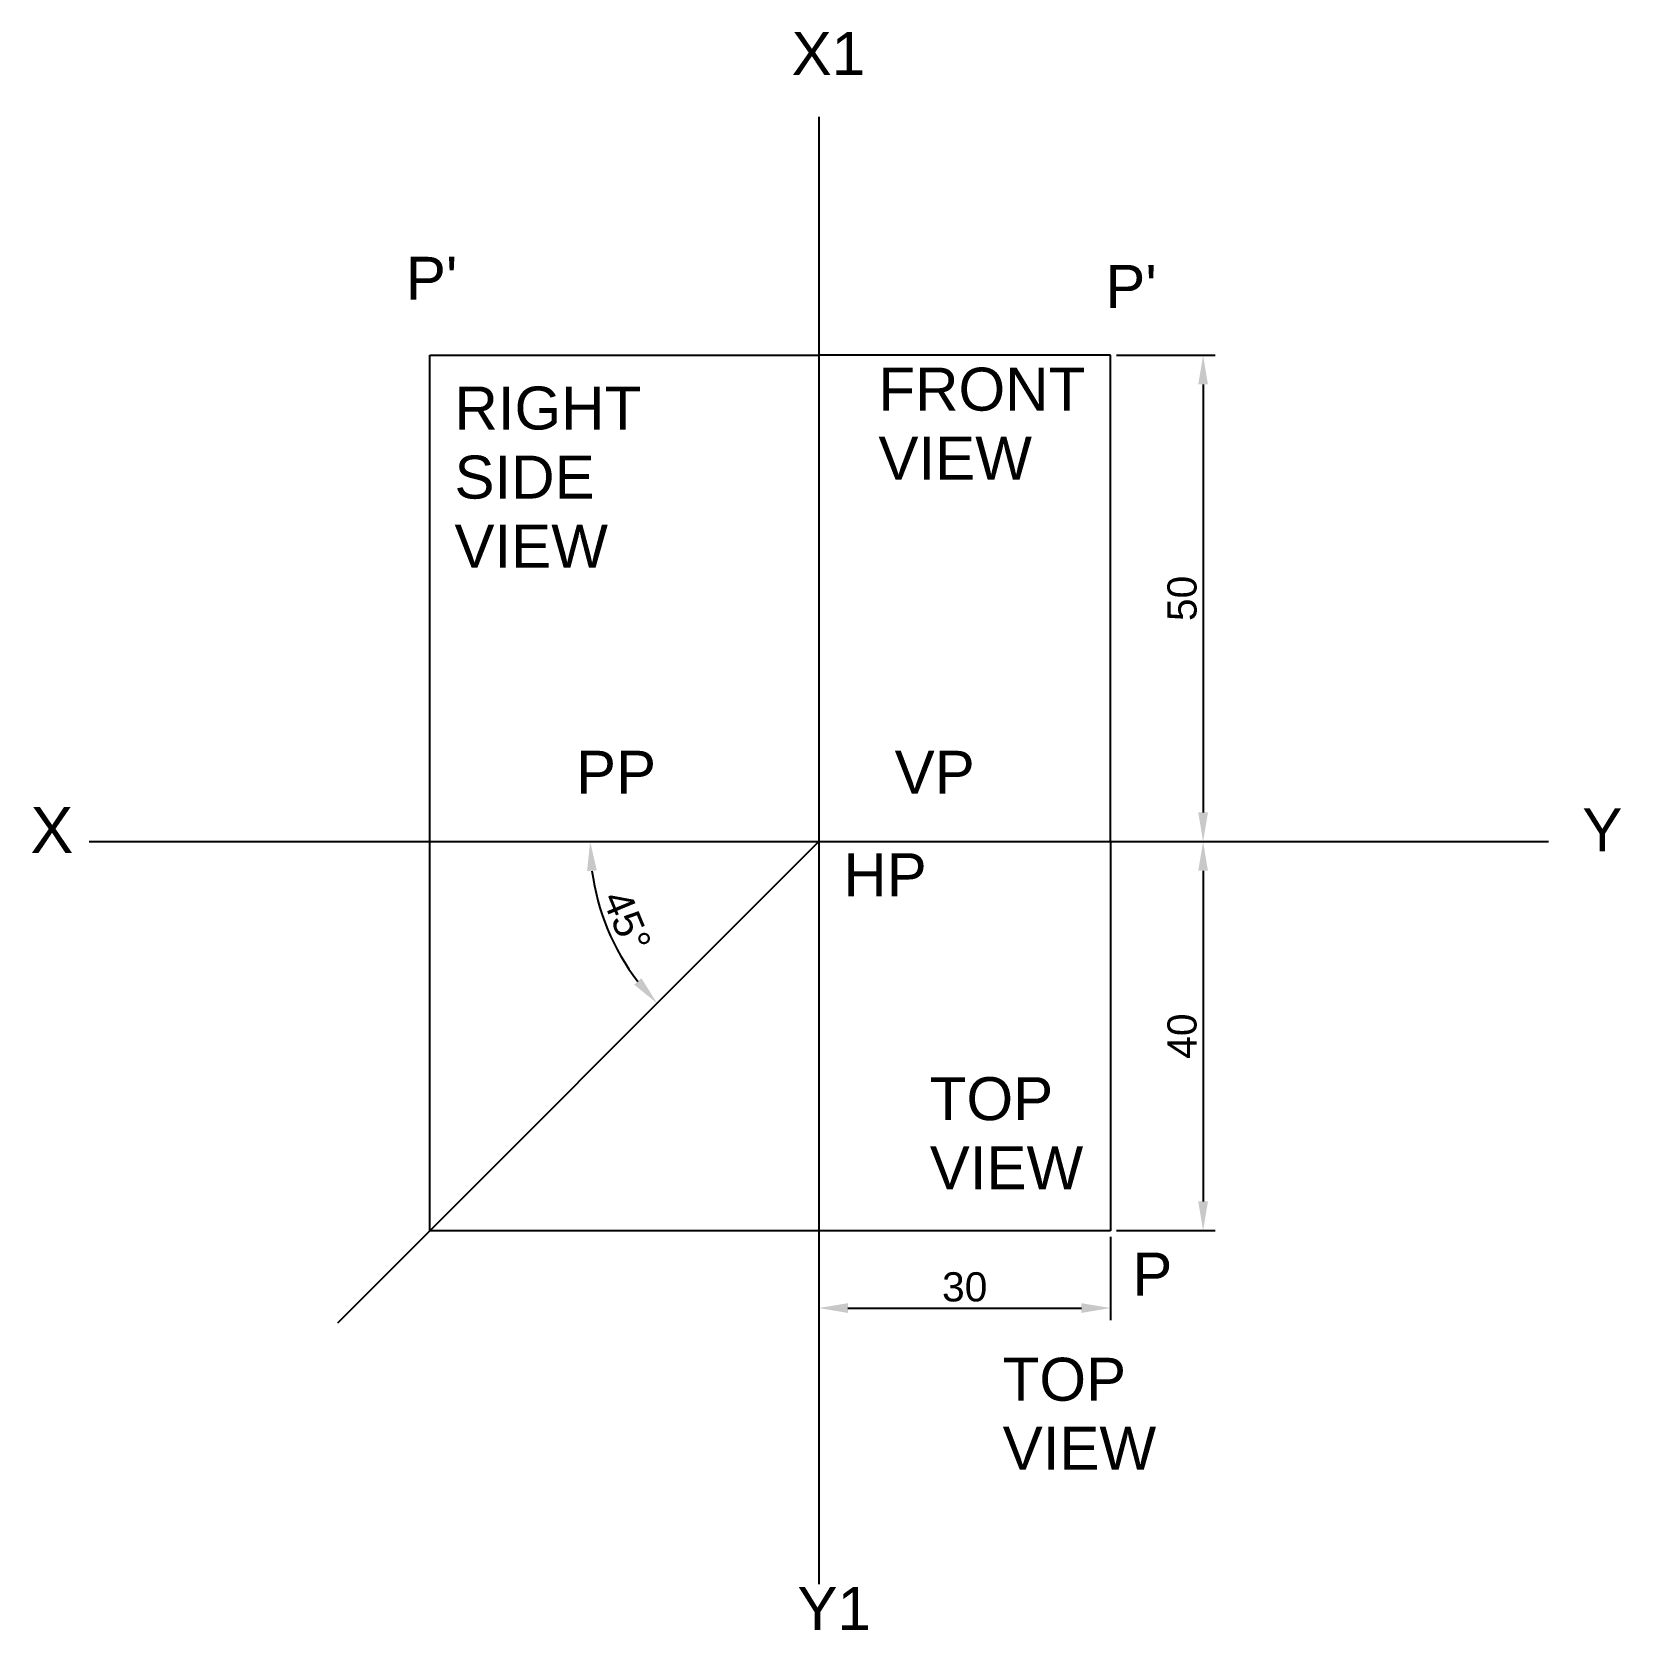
# Model space of a CAD drawing. Header units: millimetres. Extents: x -25 to 2820, y 48 to 2109.
# Drawn here: x 2657.1 to 2820.4, y 1944.4 to 2108.7 of the extents above.
import ezdxf

# ---------------------------------------------------------------- set-up
doc = ezdxf.new("R2010")
doc.units = ezdxf.units.MM
doc.styles.get("Standard").update_dxf_attribs({"font": 'arial.ttf'})
doc.dimstyles.new('ISO-25', dxfattribs={"dimtxt": 3, "dimasz": 3, "dimexe": 1.25, "dimexo": 0.625, "dimtad": 1, "dimtxsty": 'Standard', "dimcen": 2.5, "dimadec": 0, "dimazin": 0, "dimtfac": 1, "dimtmove": 0, "dimatfit": 3, "dimfxl": 1, "dimarcsym": 0})

# ---------------------------------------------------------------- blocks, each defined once
blk = doc.blocks.new('*D1')
at = {"color": 0, "lineweight": -2, "transparency": 16777216}
blk.add_arc((2737.97, 2025.43), 23.51, 187.3159, 217.6841, dxfattribs=at)
at = {"color": 0, "transparency": 16777216}
for points in [[(2714.15, 2022.4), (2715.15, 2022.46), (2714.46, 2025.43)], [(2719.74, 2011.38), (2718.99, 2010.72), (2721.34, 2008.8)]]:
    blk.add_solid(points, dxfattribs=at)
at = {"layer": 'Defpoints', "color": 0, "transparency": 16777216}
for p in [(2662.95, 2025.43), (2737.97, 2025.43), (2812.99, 2025.43), (2715.26, 2019.34), (2688.47, 1975.93)]:
    blk.add_point(p, dxfattribs=at)
at = {"color": 0, "transparency": 16777216, "insert": (2718.23, 2017.25), "char_height": 3, "attachment_point": 5, "rotation": 292.5}
blk.add_mtext('45°', dxfattribs=at)
blk = doc.blocks.new('*D2')
at = {"color": 0, "lineweight": -2, "transparency": 16777216}
for p, q in [((2768.59, 2075.43), (2778.73, 2075.43)), ((2777.48, 2072.43), (2777.48, 2028.43)), ((2768.59, 2025.43), (2778.73, 2025.43))]:
    blk.add_line(p, q, dxfattribs=at)
at = {"color": 0, "transparency": 16777216}
for points in [[(2776.98, 2072.43), (2777.98, 2072.43), (2777.48, 2075.43)], [(2776.98, 2028.43), (2777.98, 2028.43), (2777.48, 2025.43)]]:
    blk.add_solid(points, dxfattribs=at)
at = {"layer": 'Defpoints', "color": 0, "transparency": 16777216}
for p in [(2767.97, 2075.43), (2767.97, 2025.43), (2777.48, 2025.43)]:
    blk.add_point(p, dxfattribs=at)
at = {"color": 0, "transparency": 16777216, "insert": (2775.33, 2050.43), "char_height": 3, "attachment_point": 5, "rotation": 90}
blk.add_mtext('50', dxfattribs=at)
blk = doc.blocks.new('*D3')
at = {"color": 0, "lineweight": -2, "transparency": 16777216}
for p, q in [((2768.59, 2025.43), (2778.73, 2025.43)), ((2777.48, 2022.43), (2777.48, 1988.43)), ((2768.59, 1985.43), (2778.73, 1985.43))]:
    blk.add_line(p, q, dxfattribs=at)
at = {"color": 0, "transparency": 16777216}
for points in [[(2776.98, 2022.43), (2777.98, 2022.43), (2777.48, 2025.43)], [(2776.98, 1988.43), (2777.98, 1988.43), (2777.48, 1985.43)]]:
    blk.add_solid(points, dxfattribs=at)
at = {"layer": 'Defpoints', "color": 0, "transparency": 16777216}
for p in [(2767.97, 2025.43), (2767.97, 1985.43), (2777.48, 1985.43)]:
    blk.add_point(p, dxfattribs=at)
at = {"color": 0, "transparency": 16777216, "insert": (2775.33, 2005.43), "char_height": 3, "attachment_point": 5, "rotation": 90}
blk.add_mtext('40', dxfattribs=at)
blk = doc.blocks.new('*D4')
at = {"color": 0, "lineweight": -2, "transparency": 16777216}
for p, q in [((2737.97, 1984.8), (2737.97, 1976.22)), ((2767.97, 1984.8), (2767.97, 1976.22)), ((2740.97, 1977.47), (2764.97, 1977.47))]:
    blk.add_line(p, q, dxfattribs=at)
at = {"color": 0, "transparency": 16777216}
for points in [[(2740.97, 1977.97), (2740.97, 1976.97), (2737.97, 1977.47)], [(2764.97, 1977.97), (2764.97, 1976.97), (2767.97, 1977.47)]]:
    blk.add_solid(points, dxfattribs=at)
at = {"layer": 'Defpoints', "color": 0, "transparency": 16777216}
for p in [(2737.97, 1985.43), (2767.97, 1985.43), (2767.97, 1977.47)]:
    blk.add_point(p, dxfattribs=at)
at = {"color": 0, "transparency": 16777216, "insert": (2752.97, 1979.63), "char_height": 3, "attachment_point": 5}
blk.add_mtext('30', dxfattribs=at)

msp = doc.modelspace()

# ---------------------------------------------------------------- linework, layer by layer
for p, q in [((2737.968, 2099.944), (2737.968, 1949.079)), ((2697.968, 2025.426), (2697.968, 2075.426)), ((2697.968, 2075.426), (2737.968, 2075.426)), ((2767.968, 2075.426), (2737.968, 2075.426)), ((2767.968, 2025.426), (2767.968, 2075.426)), ((2662.95, 2025.426), (2812.986, 2025.426)), ((2737.968, 2025.426), (2688.471, 1975.928)), ((2697.968, 1985.426), (2697.968, 2025.426)), ((2737.968, 2025.426), (2767.968, 2025.426)), ((2767.968, 2025.426), (2767.968, 1985.426)), ((2737.968, 1985.426), (2697.968, 1985.426)), ((2767.968, 1985.426), (2737.968, 1985.426))]:
    msp.add_line(p, q)

# ---------------------------------------------------------------- texts
for s, height, p in [('X1', 4.4195, (2735.18, 2104.251)), ("P'", 4.4195, (2695.518, 2081.131)), ("P'", 4.4195, (2767.426, 2080.299)), ('FRONT', 4.4195, (2744.104, 2069.736)), ('RIGHT', 4.4195, (2700.515, 2067.794)), ('VIEW', 4.4195, (2744.104, 2062.636)), ('SIDE', 4.4195, (2700.515, 2060.695)), ('VIEW', 4.4195, (2700.515, 2053.595)), ('PP', 4.4195, (2713.009, 2030.349)), ('VP', 4.4195, (2745.77, 2030.349)), ('X', 4.715, (2656.927, 2024.271)), ('Y', 4.419, (2816.466, 2024.424)), ('HP', 4.4195, (2740.495, 2019.809)), ('TOP', 4.4195, (2749.379, 1996.788)), ('VIEW', 4.4195, (2749.379, 1989.688)), ('P', 4.419, (2770.202, 1978.759)), ('TOP', 4.4195, (2756.875, 1967.942)), ('VIEW', 4.4195, (2756.875, 1960.842)), ('Y1', 4.4195, (2735.775, 1944.365))]:
    msp.add_text(s, height=height).set_placement(p)

# ---------------------------------------------------------------- dimensions: what is measured, and where the dimension line sits
for base, p1, p2, picture, middle in [((2777.482, 2025.426), (2767.968, 2075.426), (2767.968, 2025.426), '*D2', (2775.325, 2050.426)), ((2777.482, 1985.426), (2767.968, 2025.426), (2767.968, 1985.426), '*D3', (2775.325, 2005.426))]:
    dim = msp.add_linear_dim(base=base, p1=p1, p2=p2, angle=90, dimstyle='ISO-25')
    dim.commit()
    dim.dimension.update_dxf_attribs({"geometry": picture, "text_midpoint": middle})
dim = msp.add_angular_dim_2l(base=(2715.258, 2019.341), line1=((2737.968, 2025.426), (2688.471, 1975.928)), line2=((2662.95, 2025.426), (2812.986, 2025.426)), dimstyle='ISO-25')
dim.commit()
dim.dimension.update_dxf_attribs({"geometry": '*D1', "text_midpoint": (2718.234, 2017.251)})
dim = msp.add_linear_dim(base=(2767.968, 1977.468), p1=(2737.968, 1985.426), p2=(2767.968, 1985.426), dimstyle='ISO-25')
dim.commit()
dim.dimension.update_dxf_attribs({"geometry": '*D4', "text_midpoint": (2752.968, 1979.625)})

doc.saveas('drawing.dxf')
